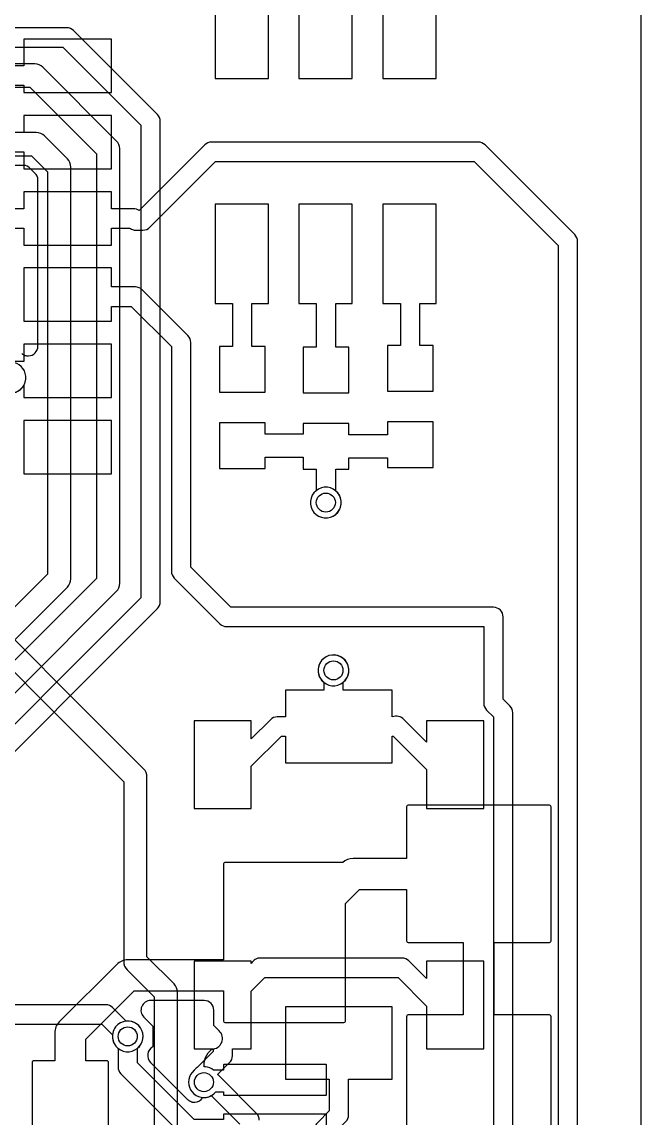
# Model space of a CAD drawing. Header units: millimetres. Extents: x 23.6 to 57.2, y 14.1 to 54.7.
# Drawn here: x 49.11 to 57.24, y 31.83 to 46.2 of the extents above; entities that cross this region are included whole.
import ezdxf

# ---------------------------------------------------------------- set-up
doc = ezdxf.new("R2010")
doc.units = ezdxf.units.MM

msp = doc.modelspace()

# ---------------------------------------------------------------- linework, layer by layer
at = {"layer": '16_copper'}
for points in [[(52.347, 46.761), (52.124, 46.761), (52.124, 46.846, 0.670877), (52.017, 47.204), (51.977, 47.204, 0.86209), (51.796, 47.023), (51.796, 46.983, 0.20085), (51.87, 46.846), (51.87, 46.761), (51.647, 46.761), (51.647, 45.461), (52.347, 45.461)], [(53.447, 46.761), (53.127, 46.761), (53.127, 46.843, 0.909744), (52.905, 47.178), (52.872, 47.156, 0.475246), (52.873, 46.843), (52.873, 46.761), (52.747, 46.761), (52.747, 45.461), (53.447, 45.461)], [(54.547, 46.761), (54.324, 46.761), (54.324, 46.841, 0.917914), (54.105, 47.178), (54.072, 47.156, 0.469253), (54.07, 46.845), (54.07, 46.761), (53.847, 46.761), (53.847, 45.461), (54.547, 45.461)], [(50.286, 45.977), (49.136, 45.977), (49.136, 45.627), (48.757, 45.627, 0.909744), (48.422, 45.405), (48.444, 45.372, 0.475246), (48.757, 45.373), (49.136, 45.373), (49.136, 45.277), (50.286, 45.277)], [(50.286, 44.977), (49.136, 44.977), (49.136, 44.754), (48.731, 44.754, 0.913614), (48.444, 44.472), (48.472, 44.444, 0.464465), (48.775, 44.5), (49.136, 44.5), (49.136, 44.277), (50.286, 44.277)], [(50.286, 41.977), (49.136, 41.977), (49.136, 41.752), (49, 41.752, 0.160014), (48.903, 41.732), (48.866, 41.717, 1), (49.057, 41.36), (49.09, 41.382, 0.089815), (49.136, 41.437), (49.136, 41.277), (50.286, 41.277)], [(53.159, 39.707, 0.598802), (53.229, 40.056), (53.229, 40.338), (53.402, 40.338), (53.402, 40.486), (53.907, 40.486), (53.907, 40.36), (54.507, 40.36), (54.507, 40.96), (53.907, 40.96), (53.907, 40.79), (53.402, 40.79), (53.402, 40.938), (52.802, 40.938), (52.802, 40.798), (52.303, 40.798), (52.303, 40.946), (51.703, 40.946), (51.703, 40.346), (52.303, 40.346), (52.303, 40.494), (52.802, 40.494), (52.802, 40.338), (52.974, 40.338), (52.974, 40.058), (52.972, 40.056), (52.944, 40.028), (52.922, 39.995), (52.907, 39.959), (52.899, 39.92), (52.899, 39.88), (52.907, 39.841), (52.922, 39.805), (52.944, 39.772), (52.972, 39.744), (53.005, 39.722), (53.041, 39.707), (53.08, 39.699), (53.12, 39.699)], [(52.122, 36.442), (52.516, 36.836), (52.572, 36.836), (52.572, 36.488), (53.972, 36.488), (53.972, 36.836), (53.984, 36.836), (54.422, 36.398), (54.422, 35.888), (55.172, 35.888), (55.172, 37.038), (54.422, 37.038), (54.422, 36.758), (54.127, 37.053, 0.325421), (53.972, 37.09), (53.972, 37.438), (53.327, 37.438), (53.327, 37.543, 0.909744), (53.105, 37.878), (53.072, 37.856, 0.475246), (53.073, 37.543), (53.073, 37.438), (52.572, 37.438), (52.572, 37.09), (52.463, 37.09, 0.198912), (52.373, 37.053), (52.122, 36.802), (52.122, 37.038), (51.372, 37.038), (51.372, 35.888), (52.122, 35.888)], [(50.559, 32.707, 0.909747), (50.479, 33.101), (50.302, 33.278, 0.198912), (50.212, 33.315), (48.907, 33.315), (48.907, 33.328), (47.407, 33.328), (47.407, 33.048), (48.907, 33.048), (48.907, 33.061), (50.159, 33.061), (50.299, 32.921), (50.299, 32.92), (50.299, 32.88), (50.307, 32.841), (50.322, 32.805), (50.344, 32.772), (50.372, 32.744), (50.405, 32.722), (50.441, 32.707), (50.48, 32.699), (50.52, 32.699)], [(53.382, 30.941), (53.209, 30.941), (53.209, 31.63), (53.362, 31.782, 0.198912), (53.399, 31.872), (53.399, 32.338), (53.972, 32.338), (53.972, 33.288), (52.572, 33.288), (52.572, 32.338), (53.145, 32.338), (53.145, 31.925), (52.993, 31.772, 0.198912), (52.955, 31.682), (52.955, 30.941), (52.782, 30.941), (52.782, 30.341), (53.382, 30.341)]]:
    msp.add_lwpolyline(points, format="xyb", close=True, dxfattribs=at)
for points in [[(56.403, 25.457), (56.403, 43.324, 0.198912), (56.366, 43.414), (55.19, 44.59, 0.198912), (55.1, 44.627), (51.6, 44.627, 0.198912), (51.51, 44.59), (50.649, 43.728, 0.161802), (50.573, 43.754), (50.286, 43.754), (50.286, 43.977), (49.136, 43.977), (49.136, 43.754), (48.731, 43.754, 0.913614)], [(48.775, 43.5), (49.136, 43.5), (49.136, 43.277), (50.286, 43.277), (50.286, 43.5), (50.522, 43.5, 0.098254), (50.575, 43.476), (50.585, 43.474, 0.029897), (50.6, 43.473), (50.7, 43.473, 0.198912), (50.79, 43.51), (51.653, 44.373), (55.047, 44.373), (56.149, 43.271), (56.149, 25.457, 0.47753)], [(55.553, 25.875), (55.553, 37.143, 0.198912), (55.516, 37.233), (55.427, 37.322), (55.427, 38.4, 0.414214), (55.3, 38.527), (51.853, 38.527), (51.327, 39.053), (51.327, 42, 0.198912), (51.29, 42.09), (50.69, 42.69, 0.198912), (50.6, 42.727), (50.286, 42.727), (50.286, 42.977), (49.136, 42.977), (49.136, 42.277), (50.286, 42.277), (50.286, 42.473), (50.547, 42.473), (51.073, 41.947), (51.073, 39, 0.198912), (51.11, 38.91), (51.71, 38.31, 0.198912), (51.8, 38.273), (55.173, 38.273), (55.173, 37.269, 0.198912), (55.21, 37.179), (55.299, 37.091), (55.299, 25.927)], [(51.152, 28.163), (51.152, 33.48, 0.198912), (51.108, 33.587), (50.752, 33.943), (50.752, 36.3, 0.198912), (50.708, 36.408), (48.101, 39.014, 0.918765), (47.699, 39.02), (47.699, 38.98, 0.365467), (47.886, 38.799), (50.448, 36.237), (50.448, 33.88, 0.198912), (50.492, 33.772), (50.848, 33.417), (50.848, 28.1, 0.198912)], [(52.227, 31.8, 0.198912), (52.19, 31.89), (51.69, 32.39, 0.028536), (51.679, 32.399), (51.837, 32.557, 0.198912), (51.874, 32.647), (51.874, 32.738), (52.122, 32.738), (52.122, 33.495), (52.3, 33.673), (54.047, 33.673), (54.422, 33.298), (54.422, 32.738), (55.172, 32.738), (55.172, 33.888), (54.422, 33.888), (54.422, 33.658), (54.19, 33.89, 0.198912), (54.1, 33.927), (52.247, 33.927, 0.298122), (52.122, 33.855), (52.122, 33.888), (51.372, 33.888), (51.372, 32.738), (51.62, 32.738), (51.62, 32.7), (51.41, 32.49, 0.093239), (51.372, 32.456), (51.344, 32.428, 0.825729), (51.597, 32.123), (51.973, 31.747)]]:
    msp.add_lwpolyline(points, format="xyb", dxfattribs=at)
for points in [[(52.303, 41.946), (52.13, 41.946), (52.13, 42.511), (52.347, 42.511), (52.347, 43.811), (51.647, 43.811), (51.647, 42.511), (51.876, 42.511), (51.876, 41.946), (51.703, 41.946), (51.703, 41.346), (52.303, 41.346)], [(53.402, 41.938), (53.229, 41.938), (53.229, 42.511), (53.447, 42.511), (53.447, 43.811), (52.747, 43.811), (52.747, 42.511), (52.974, 42.511), (52.974, 41.938), (52.802, 41.938), (52.802, 41.338), (53.402, 41.338)], [(54.507, 41.96), (54.334, 41.96), (54.334, 42.511), (54.547, 42.511), (54.547, 43.811), (53.847, 43.811), (53.847, 42.511), (54.08, 42.511), (54.08, 41.96), (53.907, 41.96), (53.907, 41.36), (54.507, 41.36)], [(50.286, 40.977), (49.136, 40.977), (49.136, 40.277), (50.286, 40.277)]]:
    msp.add_lwpolyline(points, close=True, dxfattribs=at)
at = {"layer": '1_copper'}
for points in [[(45.59, 33.21), (50.89, 38.51, 0.198912), (50.927, 38.6), (50.927, 44.9, 0.198912), (50.89, 44.99), (49.79, 46.09, 0.198912), (49.7, 46.127), (46.553, 46.127)], [(47.808, 36.192), (50.35, 38.734, 0.198912), (50.395, 38.842), (50.395, 44.538, 0.198912), (50.35, 44.645), (49.387, 45.608, 0.198912), (49.28, 45.652), (48.732, 45.652, 0.918755)], [(47.808, 36.892), (49.708, 38.792, 0.198912), (49.752, 38.9), (49.752, 44.3, 0.198912), (49.708, 44.408), (49.408, 44.708, 0.198912), (49.3, 44.752), (48.732, 44.752, 0.918755)], [(49.109, 41.856), (49.113, 41.852), (49.12, 41.848), (49.126, 41.843), (49.132, 41.84), (49.137, 41.836), (49.144, 41.834), (49.151, 41.83), (49.157, 41.829), (49.164, 41.827), (49.171, 41.826), (49.178, 41.824), (49.185, 41.824), (49.191, 41.823), (49.199, 41.824, 0.401786), (49.321, 41.95), (49.321, 44.132, 0.198912), (49.283, 44.221), (49.221, 44.283, 0.198912), (49.132, 44.321), (48.837, 44.321, 0.147566)], [(56.057, 31.304), (56.057, 33.158), (56.053, 33.169), (56.045, 33.177), (56.034, 33.181), (55.31, 33.181), (55.31, 34.131), (56.035, 34.131), (56.045, 34.135), (56.053, 34.143), (56.057, 34.153), (56.057, 35.909), (56.053, 35.919), (56.045, 35.927), (56.035, 35.931), (54.179, 35.931), (54.169, 35.927), (54.161, 35.919), (54.157, 35.909), (54.157, 35.234), (53.457, 35.234, 0.186532), (53.321, 35.181), (51.776, 35.181), (51.767, 35.177), (51.761, 35.171), (51.757, 35.162), (51.757, 33.903), (50.5, 33.903, 0.198912), (50.356, 33.844), (49.602, 33.09, 0.198912), (49.543, 32.946), (49.543, 32.578), (49.258, 32.578), (49.253, 32.576), (49.248, 32.571), (49.246, 32.566), (49.246, 31.59)]]:
    msp.add_lwpolyline(points, format="xyb", dxfattribs=at)
for points in [[(46.5, 45.873), (49.647, 45.873), (50.673, 44.847), (50.673, 38.653), (45.447, 33.427)], [(48.732, 45.348), (49.217, 45.348), (50.09, 44.474), (50.09, 38.905), (47.637, 36.452)], [(48.732, 44.448), (49.237, 44.448), (49.448, 44.237), (49.448, 38.963), (47.637, 37.152)], [(50.246, 31.59), (50.246, 32.566), (50.244, 32.571), (50.239, 32.576), (50.234, 32.578), (49.949, 32.578), (49.949, 32.862), (50.584, 33.497), (51.757, 33.497), (51.757, 33.1), (51.761, 33.091), (51.767, 33.085), (51.776, 33.081), (53.338, 33.081), (53.347, 33.085), (53.353, 33.091), (53.357, 33.1), (53.357, 34.644), (53.541, 34.828), (54.157, 34.828), (54.157, 34.153), (54.161, 34.143), (54.169, 34.135), (54.179, 34.131), (54.904, 34.131), (54.904, 33.181), (54.18, 33.181), (54.169, 33.177), (54.161, 33.169), (54.157, 33.158), (54.157, 31.304)]]:
    msp.add_lwpolyline(points, dxfattribs=at)
for points in [[(48.637, 41.648), (48.76, 41.524, 0.918765), (49.163, 41.519), (49.163, 41.558, 0.365467), (48.976, 41.74), (48.808, 41.908, 0.198912), (48.7, 41.952), (43.9, 41.952, 0.198912), (43.792, 41.908), (43.364, 41.48, 0.198912), (43.32, 41.372), (43.32, 41.161), (43.172, 41.161), (43.172, 40.561), (43.772, 40.561), (43.772, 41.161), (43.624, 41.161), (43.624, 41.309), (43.963, 41.648)], [(51.381, 32.037, 0.254658), (51.485, 32.099), (51.52, 32.099, 0.20085), (51.657, 32.173), (51.757, 32.173), (51.757, 32.135), (51.761, 32.131), (53.103, 32.131), (53.107, 32.135), (53.107, 32.527), (53.103, 32.531), (51.761, 32.531), (51.757, 32.527), (51.757, 32.458), (51.626, 32.458, 0.144414), (51.52, 32.501), (51.503, 32.501), (51.503, 32.559), (51.521, 32.625), (51.555, 32.685), (51.603, 32.733, 0.683214), (51.699, 32.973), (51.63, 33.042), (51.63, 33.243, 0.414214), (51.503, 33.37), (50.801, 33.37, 0.668179), (50.711, 33.153), (50.828, 33.036), (50.828, 32.764, 0.501696), (50.801, 32.558), (51.286, 32.073), (51.291, 32.069), (51.296, 32.064), (51.302, 32.06), (51.308, 32.055), (51.314, 32.053), (51.32, 32.049), (51.327, 32.046), (51.333, 32.043), (51.34, 32.042), (51.346, 32.039), (51.353, 32.038), (51.361, 32.037), (51.367, 32.037), (51.374, 32.036)], [(53.107, 31.485), (53.107, 31.877), (53.103, 31.881), (51.761, 31.881), (51.757, 31.877), (51.757, 31.808), (51.372, 31.808), (50.627, 32.553), (50.627, 32.743, 0.909744), (50.405, 33.078), (50.372, 33.056, 0.475246), (50.373, 32.743), (50.373, 32.5, 0.198912), (50.41, 32.41), (51.229, 31.591, 0.198912), (51.319, 31.554), (51.757, 31.554), (51.757, 31.485), (51.761, 31.481), (53.103, 31.481)]]:
    msp.add_lwpolyline(points, format="xyb", close=True, dxfattribs=at)
for points in [[(53.159, 39.707), (53.195, 39.722), (53.228, 39.744), (53.256, 39.772), (53.278, 39.805), (53.293, 39.841), (53.301, 39.88), (53.301, 39.92), (53.293, 39.959), (53.278, 39.995), (53.256, 40.028), (53.228, 40.056), (53.195, 40.078), (53.159, 40.093), (53.12, 40.101), (53.08, 40.101), (53.041, 40.093), (53.005, 40.078), (52.972, 40.056), (52.944, 40.028), (52.922, 39.995), (52.907, 39.959), (52.899, 39.92), (52.899, 39.88), (52.907, 39.841), (52.922, 39.805), (52.944, 39.772), (52.972, 39.744), (53.005, 39.722), (53.041, 39.707), (53.08, 39.699), (53.12, 39.699)], [(53.259, 37.507), (53.295, 37.522), (53.328, 37.544), (53.356, 37.572), (53.378, 37.605), (53.393, 37.641), (53.401, 37.68), (53.401, 37.72), (53.393, 37.759), (53.378, 37.795), (53.356, 37.828), (53.328, 37.856), (53.295, 37.878), (53.259, 37.893), (53.22, 37.901), (53.18, 37.901), (53.141, 37.893), (53.105, 37.878), (53.072, 37.856), (53.044, 37.828), (53.022, 37.795), (53.007, 37.759), (52.999, 37.72), (52.999, 37.68), (53.007, 37.641), (53.022, 37.605), (53.044, 37.572), (53.072, 37.544), (53.105, 37.522), (53.141, 37.507), (53.18, 37.499), (53.22, 37.499)]]:
    msp.add_lwpolyline(points, close=True, dxfattribs=at)
at = {"layer": 'drills_via_1_16'}
for centre in [(53.1, 39.9), (53.2, 37.7), (50.5, 32.9), (51.5, 32.3)]:
    msp.add_circle(centre, 0.125, dxfattribs=at)
at = {"layer": 'outline'}
msp.add_lwpolyline([(57.236, 16.237), (57.237, 51.855)], dxfattribs=at)

doc.saveas('drawing.dxf')
